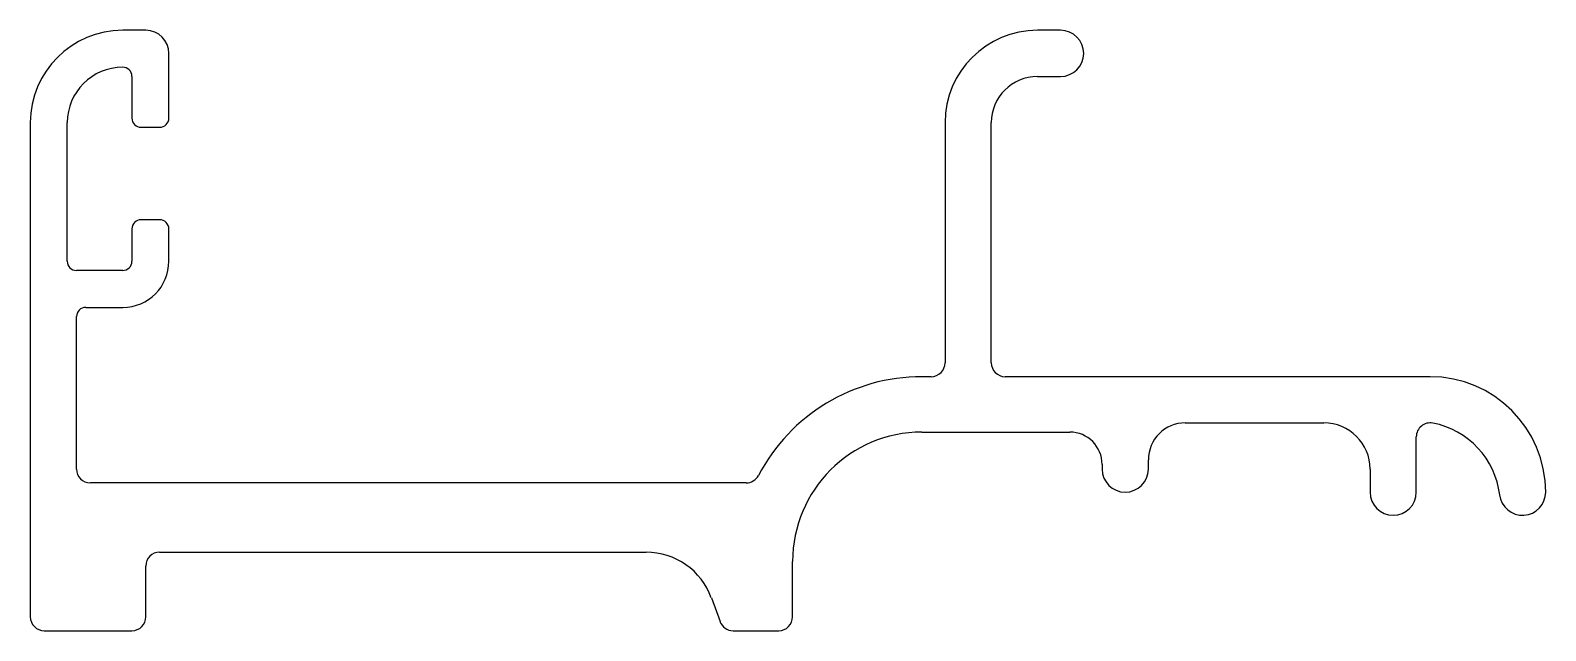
# Model space of a CAD drawing. Extents: x 1303 to 1335.8, y 2235.6 to 2248.6.
import ezdxf

# ---------------------------------------------------------------- set-up
doc = ezdxf.new("R2010")
doc.units = 0
doc.layers.get('0').update_dxf_attribs({"linetype": 'CONTINUOUS'})

msp = doc.modelspace()

# ---------------------------------------------------------------- linework, layer by layer
for p, q in [((1305.516, 2248.569), (1305.016, 2248.569)), ((1325.316, 2248.569), (1324.816, 2248.569)), ((1306.016, 2246.668), (1306.016, 2248.069)), ((1305.216, 2247.569), (1305.216, 2246.668)), ((1324.816, 2247.569), (1325.316, 2247.569)), ((1303.016, 2246.569), (1303.016, 2235.869)), ((1303.816, 2243.569), (1303.816, 2246.569)), ((1322.816, 2246.569), (1322.816, 2241.369)), ((1323.816, 2241.369), (1323.816, 2246.569)), ((1305.416, 2246.468), (1305.816, 2246.468)), ((1305.216, 2244.268), (1305.216, 2243.569)), ((1305.816, 2244.468), (1305.416, 2244.468)), ((1306.016, 2243.569), (1306.016, 2244.268)), ((1305.016, 2243.369), (1304.016, 2243.369)), ((1304.216, 2242.569), (1305.016, 2242.569)), ((1304.016, 2239.069), (1304.016, 2242.369)), ((1322.516, 2241.069), (1322.316, 2241.069)), ((1333.316, 2241.069), (1324.116, 2241.069)), ((1328.016, 2240.069), (1331.016, 2240.069)), ((1322.316, 2239.869), (1325.516, 2239.869)), ((1333.016, 2238.569), (1333.016, 2239.769)), ((1327.216, 2239.069), (1327.216, 2239.269)), ((1326.216, 2239.169), (1326.216, 2239.069)), ((1332.016, 2239.069), (1332.016, 2238.569)), ((1318.51, 2238.769), (1304.316, 2238.769)), ((1305.516, 2235.869), (1305.516, 2236.969)), ((1305.816, 2237.269), (1316.347, 2237.269)), ((1319.516, 2235.869), (1319.516, 2237.069)), ((1317.757, 2236.282), (1317.945, 2235.766)), ((1303.316, 2235.569), (1305.216, 2235.569)), ((1318.226, 2235.569), (1319.216, 2235.569))]:
    msp.add_line(p, q)
for centre, radius, start, end in [((1305.016, 2246.569), 2, 90, 180), ((1305.516, 2248.069), 0.5, 0, 90), ((1324.816, 2246.569), 2, 90, 180), ((1325.316, 2248.069), 0.5, 270, 90), ((1305.016, 2246.569), 1.2, 90, 180), ((1305.016, 2247.569), 0.2, 0, 90), ((1324.816, 2246.569), 1, 90, 180), ((1305.416, 2246.668), 0.2, 180, 270), ((1305.816, 2246.668), 0.2, 270, 0), ((1305.416, 2244.268), 0.2, 90, 180), ((1305.816, 2244.268), 0.2, 0, 90), ((1304.016, 2243.569), 0.2, 180, 270), ((1305.016, 2243.569), 1, 270, 0), ((1305.016, 2243.569), 0.2, 270, 0), ((1304.216, 2242.369), 0.2, 90, 180), ((1322.516, 2241.369), 0.3, 270, 360), ((1324.116, 2241.369), 0.3, 180, 270), ((1322.316, 2237.069), 4, 90, 152.2823), ((1333.316, 2238.569), 2.5, 0, 90), ((1328.016, 2239.269), 0.8, 90, 180), ((1331.016, 2239.069), 1, 0, 90), ((1333.316, 2239.769), 0.3, 79.0958, 180), ((1333.033, 2238.296), 1.8, 6.8148, 79.0958), ((1322.316, 2237.069), 2.8, 90, 180), ((1325.516, 2239.169), 0.7, 0, 90), ((1304.316, 2239.069), 0.3, 180, 270), ((1318.51, 2239.069), 0.3, 270, 332.2823), ((1326.716, 2239.069), 0.5, 180, 360), ((1332.516, 2238.569), 0.5, 180, 360), ((1335.316, 2238.569), 0.5, 186.8148, 360), ((1305.816, 2236.969), 0.3, 90, 180), ((1316.347, 2235.769), 1.5, 20, 90), ((1303.316, 2235.869), 0.3, 180, 270), ((1305.216, 2235.869), 0.3, 270, 360), ((1318.226, 2235.869), 0.3, 200, 270), ((1319.216, 2235.869), 0.3, 270, 0)]:
    msp.add_arc(centre, radius, start, end)

doc.saveas('drawing.dxf')
